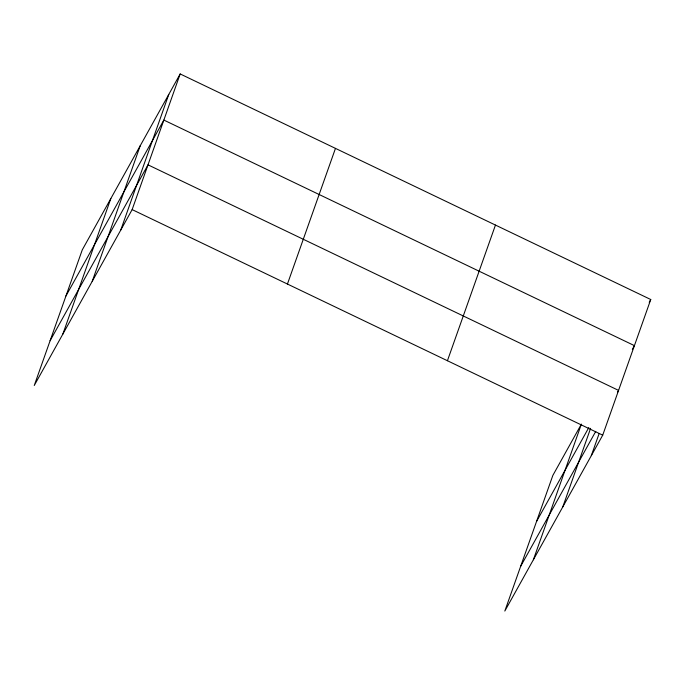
<?xml version="1.0" encoding="UTF-8"?>
<svg xmlns="http://www.w3.org/2000/svg" width="685" height="685" viewBox="0 0 685 685"><rect width="100%" height="100%" fill="white"/><g stroke="black" fill="none" stroke-linecap="round" stroke-linejoin="round"><path stroke-width="1.03" d="M62.797 334.203L110.833 198.547M92.21 281.364L140.237 145.708M120.748 230.083L168.784 94.419M180.181 73.946L82.286 249.837L34.25 385.492L132.145 209.601L180.181 73.946L650.75 299.508L602.714 435.163L504.819 611.054L552.855 475.399L581.394 424.109L533.367 559.765M287.435 284.044L335.47 148.38M447.425 360.73L495.46 225.074M562.779 506.926L590.607 428.33M591.318 455.636L599.067 433.751M65.948 295.963L163.852 120.072L634.421 345.634L632.349 349.35M50.099 340.728L148.003 164.837L618.564 390.399L617.528 392.257M649.2 302.299L650.75 299.508M536.518 521.516L588.8 427.586M520.668 566.289L595.753 431.387M132.145 209.601L602.714 435.163"/></g></svg>
